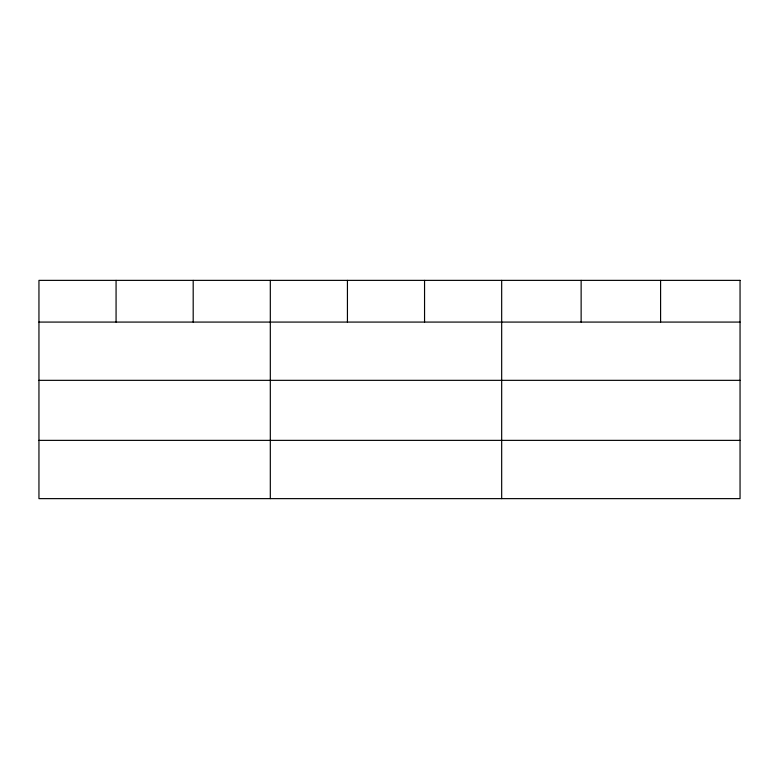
<?xml version="1.0" encoding="UTF-8"?>
<svg xmlns="http://www.w3.org/2000/svg" width="779" height="779" viewBox="0 0 779 779"><rect width="100%" height="100%" fill="white"/><g stroke="black" fill="none" stroke-linecap="round" stroke-linejoin="round"><path stroke-width="1.17" d="M38.95 322.078L740.05 322.078M38.95 380.337L740.05 380.337M38.95 440.369L740.05 440.369M660.592 280.372L660.592 322.078M581.134 280.372L581.134 322.078M501.676 280.372L501.676 498.628M424.555 280.372L424.555 322.078M347.434 280.372L347.434 322.078M270.313 280.372L270.313 498.628M193.192 280.372L193.192 322.078M116.071 280.372L116.071 322.078M740.05 280.372L38.95 280.372L38.95 498.628L740.05 498.628L740.05 280.372"/></g></svg>
